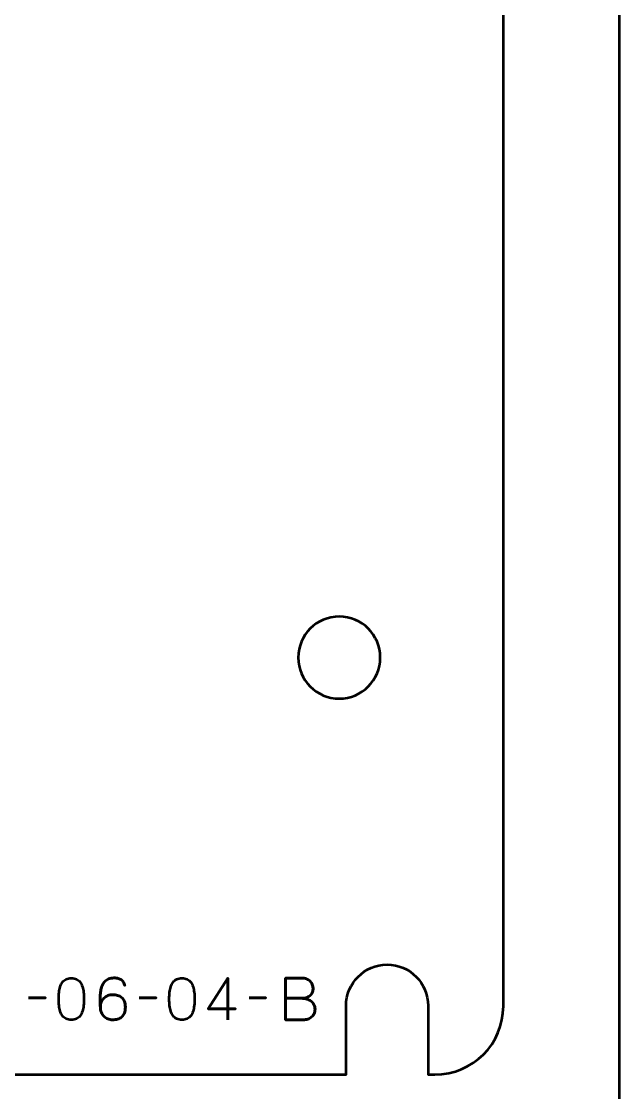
# Model space of a CAD drawing. Header units: centimetres. Extents: x -21 to 0, y -29.7 to 0.
# Drawn here: x -4.37 to 0, y -24.33 to -16.5 of the extents above; entities that cross this region are included whole.
import ezdxf

# ---------------------------------------------------------------- set-up
doc = ezdxf.new("R2010")
doc.units = ezdxf.units.CM
doc.header["$MEASUREMENT"] = 0
doc.layers.add('Layer 1', color=7, linetype='Continuous')

msp = doc.modelspace()

# ---------------------------------------------------------------- linework, layer by layer
at = {"layer": 'Layer 1', "color": 1, "lineweight": 53}
msp.add_open_spline([(-21.00003, -29.19995), (-21.00003, -29.19995), (-21.00003, -5.29992), (-21.00003, -5.29992), (-21.00003, -5.29992), (-21.00003, -5.21709), (-20.93286, -5.14992), (-20.85003, -5.14992), (-20.85003, -5.14992), (-20.7672, -5.14992), (-20.70003, -5.08275), (-20.70003, -4.99992), (-20.70003, -4.99992), (-20.70003, -4.91709), (-20.7672, -4.84992), (-20.85003, -4.84992), (-20.85003, -4.84992), (-20.93286, -4.84992), (-21.00003, -4.78275), (-21.00003, -4.69992), (-21.00003, -4.69992), (-21.00003, -4.61709), (-20.93286, -4.54992), (-20.85003, -4.54992), (-20.85003, -4.54992), (-20.7672, -4.54992), (-20.70003, -4.48275), (-20.70003, -4.39992), (-20.70003, -4.39992), (-20.70003, -4.31709), (-20.7672, -4.24992), (-20.85003, -4.24992), (-20.85003, -4.24992), (-20.93286, -4.24992), (-21.00003, -4.18275), (-21.00003, -4.09992), (-21.00003, -4.09992), (-21.00003, -4.01709), (-20.93286, -3.94992), (-20.85003, -3.94992), (-20.85003, -3.94992), (-20.7672, -3.94992), (-20.70003, -3.88275), (-20.70003, -3.79992), (-20.70003, -3.79992), (-20.70003, -3.71709), (-20.7672, -3.64992), (-20.85003, -3.64992), (-20.85003, -3.64992), (-20.93286, -3.64992), (-21.00003, -3.58275), (-21.00003, -3.49992), (-21.00003, -3.49992), (-21.00003, -3.41709), (-20.93286, -3.34992), (-20.85003, -3.34992), (-20.85003, -3.34992), (-20.7672, -3.34992), (-20.70003, -3.28275), (-20.70003, -3.19992), (-20.70003, -3.19992), (-20.70003, -3.11709), (-20.7672, -3.04992), (-20.85003, -3.04992), (-20.85003, -3.04992), (-20.93286, -3.04992), (-21.00003, -2.98275), (-21.00003, -2.89992), (-21.00003, -2.89992), (-21.00003, -2.81709), (-20.93286, -2.74992), (-20.85003, -2.74992), (-20.85003, -2.74992), (-20.7672, -2.74992), (-20.70003, -2.68275), (-20.70003, -2.59992), (-20.70003, -2.59992), (-20.70003, -2.51709), (-20.7672, -2.44992), (-20.85003, -2.44992), (-20.85003, -2.44992), (-20.93286, -2.44992), (-21.00003, -2.38275), (-21.00003, -2.29992), (-21.00003, -2.29992), (-21.00003, -2.21709), (-20.93286, -2.14992), (-20.85003, -2.14992), (-20.85003, -2.14992), (-20.7672, -2.14992), (-20.70003, -2.08275), (-20.70003, -1.99992), (-20.70003, -1.99992), (-20.70003, -1.91709), (-20.7672, -1.84992), (-20.85003, -1.84992), (-20.85003, -1.84992), (-20.93286, -1.84992), (-21.00003, -1.78275), (-21.00003, -1.69992), (-21.00003, -1.69992), (-21.00003, -1.61709), (-20.93286, -1.54992), (-20.85003, -1.54992), (-20.85003, -1.54992), (-20.7672, -1.54992), (-20.70003, -1.48275), (-20.70003, -1.39992), (-20.70003, -1.39992), (-20.70003, -1.31709), (-20.7672, -1.24992), (-20.85003, -1.24992), (-20.85003, -1.24992), (-20.93286, -1.24992), (-21.00003, -1.18275), (-21.00003, -1.09992), (-21.00003, -1.09992), (-21.00003, -1.09992), (-21.00003, -0.49992), (-21.00003, -0.49992), (-21.00003, -0.49992), (-21.00003, -0.22295), (-20.77694, 0.00004), (-20.49994, 0.00004), (-20.49994, 0.00004), (-20.49994, 0.00004), (-0.50008, 0.00004), (-0.50008, 0.00004), (-0.50008, 0.00004), (-0.22294, 0.00004), (0.00002, -0.22295), (0.00002, -0.49992), (0.00002, -0.49992), (0.00002, -0.49992), (0.00002, -29.19995), (0.00002, -29.19995), (0.00002, -29.19995), (0.00002, -29.47695), (-0.22294, -29.70004), (-0.50008, -29.70004), (-0.50008, -29.70004), (-0.50008, -29.70004), (-20.49994, -29.70004), (-20.49994, -29.70004), (-20.49994, -29.70004), (-20.77694, -29.70004), (-21.00003, -29.47695), (-21.00003, -29.19995)], degree=3, knots=[0, 0, 0, 0, 0.027027, 0.027027, 0.027027, 0.027027, 0.0540541, 0.0540541, 0.0540541, 0.0540541, 0.0810811, 0.0810811, 0.0810811, 0.0810811, 0.1081081, 0.1081081, 0.1081081, 0.1081081, 0.1351351, 0.1351351, 0.1351351, 0.1351351, 0.1621622, 0.1621622, 0.1621622, 0.1621622, 0.1891892, 0.1891892, 0.1891892, 0.1891892, 0.2162162, 0.2162162, 0.2162162, 0.2162162, 0.2432432, 0.2432432, 0.2432432, 0.2432432, 0.2702703, 0.2702703, 0.2702703, 0.2702703, 0.2972973, 0.2972973, 0.2972973, 0.2972973, 0.3243243, 0.3243243, 0.3243243, 0.3243243, 0.3513514, 0.3513514, 0.3513514, 0.3513514, 0.3783784, 0.3783784, 0.3783784, 0.3783784, 0.4054054, 0.4054054, 0.4054054, 0.4054054, 0.4324324, 0.4324324, 0.4324324, 0.4324324, 0.4594595, 0.4594595, 0.4594595, 0.4594595, 0.4864865, 0.4864865, 0.4864865, 0.4864865, 0.5135135, 0.5135135, 0.5135135, 0.5135135, 0.5405405, 0.5405405, 0.5405405, 0.5405405, 0.5675676, 0.5675676, 0.5675676, 0.5675676, 0.5945946, 0.5945946, 0.5945946, 0.5945946, 0.6216216, 0.6216216, 0.6216216, 0.6216216, 0.6486486, 0.6486486, 0.6486486, 0.6486486, 0.6756757, 0.6756757, 0.6756757, 0.6756757, 0.7027027, 0.7027027, 0.7027027, 0.7027027, 0.7297297, 0.7297297, 0.7297297, 0.7297297, 0.7567568, 0.7567568, 0.7567568, 0.7567568, 0.7837838, 0.7837838, 0.7837838, 0.7837838, 0.8108108, 0.8108108, 0.8108108, 0.8108108, 0.8378378, 0.8378378, 0.8378378, 0.8378378, 0.8648649, 0.8648649, 0.8648649, 0.8648649, 0.8918919, 0.8918919, 0.8918919, 0.8918919, 0.9189189, 0.9189189, 0.9189189, 0.9189189, 0.9459459, 0.9459459, 0.9459459, 0.9459459, 0.972973, 0.972973, 0.972973, 0.972973, 1, 1, 1, 1], dxfattribs=at)
at = {"layer": 'Layer 1', "color": 3, "lineweight": 53}
msp.add_open_spline([(-8.15, -15.60004), (-8.15, -15.60004), (-8.15, -13.39994), (-8.15, -13.39994), (-8.15, -13.39994), (-8.15, -13.12295), (-7.92691, -12.89999), (-7.64991, -12.89999), (-7.64991, -12.89999), (-7.64991, -12.89999), (-1.34994, -12.89999), (-1.34994, -12.89999), (-1.34994, -12.89999), (-1.07297, -12.89999), (-0.84998, -13.12295), (-0.84998, -13.39994), (-0.84998, -13.39994), (-0.84998, -13.39994), (-0.84998, -23.69991), (-0.84998, -23.69991), (-0.84998, -23.69991), (-0.84998, -23.97691), (-1.07297, -24.20001), (-1.34994, -24.20001), (-1.34994, -24.20001), (-1.34994, -24.20001), (-1.39997, -24.20001), (-1.39997, -24.20001), (-1.39997, -24.20001), (-1.39997, -24.20001), (-1.39997, -23.69634), (-1.39997, -23.69634), (-1.39997, -23.69634), (-1.39997, -23.53069), (-1.53432, -23.39634), (-1.69998, -23.39634), (-1.69998, -23.39634), (-1.86563, -23.39634), (-1.99997, -23.53069), (-1.99997, -23.69634), (-1.99997, -23.69634), (-1.99997, -23.69634), (-1.99997, -24.20001), (-1.99997, -24.20001), (-1.99997, -24.20001), (-1.99997, -24.20001), (-7.00001, -24.20001), (-7.00001, -24.20001), (-7.00001, -24.20001), (-7.00001, -24.20001), (-7.00001, -23.70382), (-7.00001, -23.70382), (-7.00001, -23.70382), (-7.00001, -23.53817), (-7.13436, -23.40382), (-7.30002, -23.40382), (-7.30002, -23.40382), (-7.46567, -23.40382), (-7.60001, -23.53817), (-7.60001, -23.70382), (-7.60001, -23.70382), (-7.60001, -23.70382), (-7.60001, -24.20001), (-7.60001, -24.20001), (-7.60001, -24.20001), (-7.60001, -24.20001), (-7.64991, -24.20001), (-7.64991, -24.20001), (-7.64991, -24.20001), (-7.92691, -24.20001), (-8.15, -23.97691), (-8.15, -23.69991), (-8.15, -23.69991), (-8.15, -23.69991), (-8.15, -17.00004), (-8.15, -17.00004), (-8.15, -17.00004), (-8.15, -17.00004), (-8.15, -15.60004), (-8.15, -15.60004)], degree=3, knots=[0, 0, 0, 0, 0.05, 0.05, 0.05, 0.05, 0.1, 0.1, 0.1, 0.1, 0.15, 0.15, 0.15, 0.15, 0.2, 0.2, 0.2, 0.2, 0.25, 0.25, 0.25, 0.25, 0.3, 0.3, 0.3, 0.3, 0.35, 0.35, 0.35, 0.35, 0.4, 0.4, 0.4, 0.4, 0.45, 0.45, 0.45, 0.45, 0.5, 0.5, 0.5, 0.5, 0.55, 0.55, 0.55, 0.55, 0.6, 0.6, 0.6, 0.6, 0.65, 0.65, 0.65, 0.65, 0.7, 0.7, 0.7, 0.7, 0.75, 0.75, 0.75, 0.75, 0.8, 0.8, 0.8, 0.8, 0.85, 0.85, 0.85, 0.85, 0.9, 0.9, 0.9, 0.9, 0.95, 0.95, 0.95, 0.95, 1, 1, 1, 1], dxfattribs=at)
at = {"layer": 'Layer 1', "lineweight": 53}
msp.add_open_spline([(-1.74999, -21.15), (-1.74999, -21.31566), (-1.88433, -21.45), (-2.04999, -21.45), (-2.04999, -21.45), (-2.21565, -21.45), (-2.34999, -21.31566), (-2.34999, -21.15), (-2.34999, -21.15), (-2.34999, -20.98434), (-2.21565, -20.85), (-2.04999, -20.85), (-2.04999, -20.85), (-1.88433, -20.85), (-1.74999, -20.98434), (-1.74999, -21.15)], degree=3, knots=[0, 0, 0, 0, 0.25, 0.25, 0.25, 0.25, 0.5, 0.5, 0.5, 0.5, 0.75, 0.75, 0.75, 0.75, 1, 1, 1, 1], dxfattribs=at)
at = {"layer": 'Layer 1', "color": 5, "lineweight": 53}
for points, knots in [([(-4.00977, -23.79968), (-3.99496, -23.79961), (-3.98219, -23.797), (-3.97153, -23.79192), (-3.97153, -23.79192), (-3.96095, -23.78684), (-3.95213, -23.77957), (-3.94508, -23.77033), (-3.94508, -23.77033), (-3.93809, -23.76102), (-3.93259, -23.75001), (-3.9285, -23.73731), (-3.9285, -23.73731), (-3.92447, -23.72461), (-3.92158, -23.71071), (-3.91996, -23.69547), (-3.91996, -23.69547), (-3.91826, -23.68023), (-3.91742, -23.66421), (-3.91749, -23.64728), (-3.91749, -23.64728), (-3.91742, -23.63042), (-3.91826, -23.6144), (-3.91996, -23.59923), (-3.91996, -23.59923), (-3.92158, -23.58406), (-3.92447, -23.57009), (-3.9285, -23.55739), (-3.9285, -23.55739), (-3.93259, -23.54476), (-3.93809, -23.53376), (-3.94508, -23.52437), (-3.94508, -23.52437), (-3.95213, -23.51506), (-3.96095, -23.50779), (-3.97153, -23.50271), (-3.97153, -23.50271), (-3.98219, -23.49756), (-3.99496, -23.49495), (-4.00977, -23.49488), (-4.00977, -23.49488), (-4.02459, -23.49495), (-4.03736, -23.49756), (-4.04802, -23.50271), (-4.04802, -23.50271), (-4.0586, -23.50779), (-4.06742, -23.51506), (-4.07447, -23.52437), (-4.07447, -23.52437), (-4.08146, -23.53376), (-4.08696, -23.54476), (-4.09105, -23.55739), (-4.09105, -23.55739), (-4.09508, -23.57009), (-4.09797, -23.58406), (-4.09959, -23.59923), (-4.09959, -23.59923), (-4.10128, -23.6144), (-4.10213, -23.63042), (-4.10206, -23.64728), (-4.10206, -23.64728), (-4.10213, -23.66421), (-4.10128, -23.68023), (-4.09959, -23.69547), (-4.09959, -23.69547), (-4.09797, -23.71071), (-4.09508, -23.72461), (-4.09105, -23.73731), (-4.09105, -23.73731), (-4.08696, -23.75001), (-4.08146, -23.76102), (-4.07447, -23.77033), (-4.07447, -23.77033), (-4.06742, -23.77957), (-4.0586, -23.78684), (-4.04802, -23.79192), (-4.04802, -23.79192), (-4.03736, -23.797), (-4.02459, -23.79961), (-4.00977, -23.79968)], [0, 0, 0, 0, 0.05, 0.05, 0.05, 0.05, 0.1, 0.1, 0.1, 0.1, 0.15, 0.15, 0.15, 0.15, 0.2, 0.2, 0.2, 0.2, 0.25, 0.25, 0.25, 0.25, 0.3, 0.3, 0.3, 0.3, 0.35, 0.35, 0.35, 0.35, 0.4, 0.4, 0.4, 0.4, 0.45, 0.45, 0.45, 0.45, 0.5, 0.5, 0.5, 0.5, 0.55, 0.55, 0.55, 0.55, 0.6, 0.6, 0.6, 0.6, 0.65, 0.65, 0.65, 0.65, 0.7, 0.7, 0.7, 0.7, 0.75, 0.75, 0.75, 0.75, 0.8, 0.8, 0.8, 0.8, 0.85, 0.85, 0.85, 0.85, 0.9, 0.9, 0.9, 0.9, 0.95, 0.95, 0.95, 0.95, 1, 1, 1, 1]), ([(-4.00977, -23.79968), (-3.99496, -23.79961), (-3.98219, -23.797), (-3.97153, -23.79192), (-3.97153, -23.79192), (-3.96095, -23.78684), (-3.95213, -23.77957), (-3.94508, -23.77033), (-3.94508, -23.77033), (-3.93809, -23.76102), (-3.93259, -23.75001), (-3.9285, -23.73731), (-3.9285, -23.73731), (-3.92447, -23.72461), (-3.92158, -23.71071), (-3.91996, -23.69547), (-3.91996, -23.69547), (-3.91826, -23.68023), (-3.91742, -23.66421), (-3.91749, -23.64728), (-3.91749, -23.64728), (-3.91742, -23.63042), (-3.91826, -23.6144), (-3.91996, -23.59923), (-3.91996, -23.59923), (-3.92158, -23.58406), (-3.92447, -23.57009), (-3.9285, -23.55739), (-3.9285, -23.55739), (-3.93259, -23.54476), (-3.93809, -23.53376), (-3.94508, -23.52437), (-3.94508, -23.52437), (-3.95213, -23.51506), (-3.96095, -23.50779), (-3.97153, -23.50271), (-3.97153, -23.50271), (-3.98219, -23.49756), (-3.99496, -23.49495), (-4.00977, -23.49488), (-4.00977, -23.49488), (-4.02459, -23.49495), (-4.03736, -23.49756), (-4.04802, -23.50271), (-4.04802, -23.50271), (-4.0586, -23.50779), (-4.06742, -23.51506), (-4.07447, -23.52437), (-4.07447, -23.52437), (-4.08146, -23.53376), (-4.08696, -23.54476), (-4.09105, -23.55739), (-4.09105, -23.55739), (-4.09508, -23.57009), (-4.09797, -23.58406), (-4.09959, -23.59923), (-4.09959, -23.59923), (-4.10128, -23.6144), (-4.10213, -23.63042), (-4.10206, -23.64728), (-4.10206, -23.64728), (-4.10213, -23.66421), (-4.10128, -23.68023), (-4.09959, -23.69547), (-4.09959, -23.69547), (-4.09797, -23.71071), (-4.09508, -23.72461), (-4.09105, -23.73731), (-4.09105, -23.73731), (-4.08696, -23.75001), (-4.08146, -23.76102), (-4.07447, -23.77033), (-4.07447, -23.77033), (-4.06742, -23.77957), (-4.0586, -23.78684), (-4.04802, -23.79192), (-4.04802, -23.79192), (-4.03736, -23.797), (-4.02459, -23.79961), (-4.00977, -23.79968)], [0, 0, 0, 0, 0.05, 0.05, 0.05, 0.05, 0.1, 0.1, 0.1, 0.1, 0.15, 0.15, 0.15, 0.15, 0.2, 0.2, 0.2, 0.2, 0.25, 0.25, 0.25, 0.25, 0.3, 0.3, 0.3, 0.3, 0.35, 0.35, 0.35, 0.35, 0.4, 0.4, 0.4, 0.4, 0.45, 0.45, 0.45, 0.45, 0.5, 0.5, 0.5, 0.5, 0.55, 0.55, 0.55, 0.55, 0.6, 0.6, 0.6, 0.6, 0.65, 0.65, 0.65, 0.65, 0.7, 0.7, 0.7, 0.7, 0.75, 0.75, 0.75, 0.75, 0.8, 0.8, 0.8, 0.8, 0.85, 0.85, 0.85, 0.85, 0.9, 0.9, 0.9, 0.9, 0.95, 0.95, 0.95, 0.95, 1, 1, 1, 1]), ([(-3.79726, -23.70782), (-3.79719, -23.69399), (-3.79494, -23.6815), (-3.79042, -23.67021), (-3.79042, -23.67021), (-3.78598, -23.65899), (-3.7797, -23.64933), (-3.77158, -23.64121), (-3.77158, -23.64121), (-3.76354, -23.63317), (-3.75401, -23.62696), (-3.74315, -23.62259), (-3.74315, -23.62259), (-3.73228, -23.61821), (-3.72036, -23.61603), (-3.70752, -23.61595), (-3.70752, -23.61595), (-3.69461, -23.61588), (-3.68254, -23.61751), (-3.67132, -23.62075), (-3.67132, -23.62075), (-3.6601, -23.62393), (-3.6503, -23.62915), (-3.64176, -23.63635), (-3.64176, -23.63635), (-3.63322, -23.64347), (-3.62652, -23.65293), (-3.62172, -23.66471), (-3.62172, -23.66471), (-3.61693, -23.67649), (-3.61446, -23.69081), (-3.61439, -23.70782), (-3.61439, -23.70782), (-3.61446, -23.72482), (-3.61693, -23.73914), (-3.62172, -23.75093), (-3.62172, -23.75093), (-3.62652, -23.76271), (-3.63322, -23.77216), (-3.64176, -23.77929), (-3.64176, -23.77929), (-3.6503, -23.78649), (-3.6601, -23.79171), (-3.67132, -23.79488), (-3.67132, -23.79488), (-3.68254, -23.79813), (-3.69461, -23.79975), (-3.70752, -23.79968), (-3.70752, -23.79968), (-3.72036, -23.79961), (-3.73214, -23.79742), (-3.74294, -23.79305), (-3.74294, -23.79305), (-3.75366, -23.78867), (-3.76297, -23.78246), (-3.77095, -23.77435), (-3.77095, -23.77435), (-3.77892, -23.76631), (-3.7852, -23.75664), (-3.78971, -23.74535), (-3.78971, -23.74535), (-3.7943, -23.73413), (-3.79677, -23.72165), (-3.79726, -23.70782), (-3.79726, -23.70782), (-3.79755, -23.70083), (-3.7979, -23.69251), (-3.79839, -23.68284), (-3.79839, -23.68284), (-3.79889, -23.6731), (-3.79917, -23.66252), (-3.79924, -23.65116), (-3.79924, -23.65116), (-3.79931, -23.63973), (-3.79896, -23.62795), (-3.79804, -23.61588), (-3.79804, -23.61588), (-3.79719, -23.60375), (-3.7955, -23.59182), (-3.79303, -23.58004), (-3.79303, -23.58004), (-3.79056, -23.56833), (-3.78703, -23.55725), (-3.78238, -23.54688), (-3.78238, -23.54688), (-3.77772, -23.53651), (-3.77172, -23.52734), (-3.76431, -23.51936), (-3.76431, -23.51936), (-3.75684, -23.51139), (-3.74773, -23.50511), (-3.73694, -23.50053), (-3.73694, -23.50053), (-3.72614, -23.49601), (-3.71337, -23.49368), (-3.69863, -23.49361), (-3.69863, -23.49361), (-3.68579, -23.49368), (-3.67492, -23.49495), (-3.66589, -23.49742), (-3.66589, -23.49742), (-3.65686, -23.49989), (-3.64945, -23.50321), (-3.64352, -23.5073), (-3.64352, -23.5073), (-3.63767, -23.51146), (-3.63301, -23.51598), (-3.62963, -23.52099), (-3.62963, -23.52099), (-3.62624, -23.52593), (-3.6237, -23.53094), (-3.62215, -23.53595), (-3.62215, -23.53595), (-3.62052, -23.54095), (-3.61947, -23.54561), (-3.61904, -23.54992), (-3.61904, -23.54992), (-3.61947, -23.54561), (-3.62052, -23.54095), (-3.62215, -23.53595), (-3.62215, -23.53595), (-3.6237, -23.53094), (-3.62624, -23.52593), (-3.62963, -23.52099), (-3.62963, -23.52099), (-3.63301, -23.51598), (-3.63767, -23.51146), (-3.64352, -23.5073), (-3.64352, -23.5073), (-3.64945, -23.50321), (-3.65686, -23.49989), (-3.66589, -23.49742), (-3.66589, -23.49742), (-3.67492, -23.49495), (-3.68579, -23.49368), (-3.69863, -23.49361), (-3.69863, -23.49361), (-3.71337, -23.49368), (-3.72614, -23.49601), (-3.73694, -23.50053), (-3.73694, -23.50053), (-3.74773, -23.50511), (-3.75684, -23.51139), (-3.76431, -23.51936), (-3.76431, -23.51936), (-3.77172, -23.52734), (-3.77772, -23.53651), (-3.78238, -23.54688), (-3.78238, -23.54688), (-3.78703, -23.55725), (-3.79056, -23.56833), (-3.79303, -23.58004), (-3.79303, -23.58004), (-3.7955, -23.59182), (-3.79719, -23.60375), (-3.79804, -23.61588), (-3.79804, -23.61588), (-3.79896, -23.62795), (-3.79931, -23.63973), (-3.79924, -23.65116), (-3.79924, -23.65116), (-3.79917, -23.66252), (-3.79889, -23.6731), (-3.79839, -23.68284), (-3.79839, -23.68284), (-3.7979, -23.69251), (-3.79755, -23.70083), (-3.79726, -23.70782), (-3.79726, -23.70782), (-3.79677, -23.72165), (-3.7943, -23.73413), (-3.78971, -23.74535), (-3.78971, -23.74535), (-3.7852, -23.75664), (-3.77892, -23.76631), (-3.77095, -23.77435), (-3.77095, -23.77435), (-3.76297, -23.78246), (-3.75366, -23.78867), (-3.74294, -23.79305), (-3.74294, -23.79305), (-3.73214, -23.79742), (-3.72036, -23.79961), (-3.70752, -23.79968), (-3.70752, -23.79968), (-3.69461, -23.79975), (-3.68254, -23.79813), (-3.67132, -23.79488), (-3.67132, -23.79488), (-3.6601, -23.79171), (-3.6503, -23.78649), (-3.64176, -23.77929), (-3.64176, -23.77929), (-3.63322, -23.77216), (-3.62652, -23.76271), (-3.62172, -23.75093), (-3.62172, -23.75093), (-3.61693, -23.73914), (-3.61446, -23.72482), (-3.61439, -23.70782), (-3.61439, -23.70782), (-3.61446, -23.69081), (-3.61693, -23.67649), (-3.62172, -23.66471), (-3.62172, -23.66471), (-3.62652, -23.65293), (-3.63322, -23.64347), (-3.64176, -23.63635), (-3.64176, -23.63635), (-3.6503, -23.62915), (-3.6601, -23.62393), (-3.67132, -23.62075), (-3.67132, -23.62075), (-3.68254, -23.61751), (-3.69461, -23.61588), (-3.70752, -23.61595), (-3.70752, -23.61595), (-3.72036, -23.61603), (-3.73228, -23.61821), (-3.74315, -23.62259), (-3.74315, -23.62259), (-3.75401, -23.62696), (-3.76354, -23.63317), (-3.77158, -23.64121), (-3.77158, -23.64121), (-3.7797, -23.64933), (-3.78598, -23.65899), (-3.79042, -23.67021), (-3.79042, -23.67021), (-3.79494, -23.6815), (-3.79719, -23.69399), (-3.79726, -23.70782)], [0, 0, 0, 0, 0.0172414, 0.0172414, 0.0172414, 0.0172414, 0.0344828, 0.0344828, 0.0344828, 0.0344828, 0.0517241, 0.0517241, 0.0517241, 0.0517241, 0.0689655, 0.0689655, 0.0689655, 0.0689655, 0.0862069, 0.0862069, 0.0862069, 0.0862069, 0.1034483, 0.1034483, 0.1034483, 0.1034483, 0.1206897, 0.1206897, 0.1206897, 0.1206897, 0.137931, 0.137931, 0.137931, 0.137931, 0.1551724, 0.1551724, 0.1551724, 0.1551724, 0.1724138, 0.1724138, 0.1724138, 0.1724138, 0.1896552, 0.1896552, 0.1896552, 0.1896552, 0.2068966, 0.2068966, 0.2068966, 0.2068966, 0.2241379, 0.2241379, 0.2241379, 0.2241379, 0.2413793, 0.2413793, 0.2413793, 0.2413793, 0.2586207, 0.2586207, 0.2586207, 0.2586207, 0.2758621, 0.2758621, 0.2758621, 0.2758621, 0.2931034, 0.2931034, 0.2931034, 0.2931034, 0.3103448, 0.3103448, 0.3103448, 0.3103448, 0.3275862, 0.3275862, 0.3275862, 0.3275862, 0.3448276, 0.3448276, 0.3448276, 0.3448276, 0.362069, 0.362069, 0.362069, 0.362069, 0.3793103, 0.3793103, 0.3793103, 0.3793103, 0.3965517, 0.3965517, 0.3965517, 0.3965517, 0.4137931, 0.4137931, 0.4137931, 0.4137931, 0.4310345, 0.4310345, 0.4310345, 0.4310345, 0.4482759, 0.4482759, 0.4482759, 0.4482759, 0.4655172, 0.4655172, 0.4655172, 0.4655172, 0.4827586, 0.4827586, 0.4827586, 0.4827586, 0.5, 0.5, 0.5, 0.5, 0.5172414, 0.5172414, 0.5172414, 0.5172414, 0.5344828, 0.5344828, 0.5344828, 0.5344828, 0.5517241, 0.5517241, 0.5517241, 0.5517241, 0.5689655, 0.5689655, 0.5689655, 0.5689655, 0.5862069, 0.5862069, 0.5862069, 0.5862069, 0.6034483, 0.6034483, 0.6034483, 0.6034483, 0.6206897, 0.6206897, 0.6206897, 0.6206897, 0.637931, 0.637931, 0.637931, 0.637931, 0.6551724, 0.6551724, 0.6551724, 0.6551724, 0.6724138, 0.6724138, 0.6724138, 0.6724138, 0.6896552, 0.6896552, 0.6896552, 0.6896552, 0.7068966, 0.7068966, 0.7068966, 0.7068966, 0.7241379, 0.7241379, 0.7241379, 0.7241379, 0.7413793, 0.7413793, 0.7413793, 0.7413793, 0.7586207, 0.7586207, 0.7586207, 0.7586207, 0.7758621, 0.7758621, 0.7758621, 0.7758621, 0.7931034, 0.7931034, 0.7931034, 0.7931034, 0.8103448, 0.8103448, 0.8103448, 0.8103448, 0.8275862, 0.8275862, 0.8275862, 0.8275862, 0.8448276, 0.8448276, 0.8448276, 0.8448276, 0.862069, 0.862069, 0.862069, 0.862069, 0.8793103, 0.8793103, 0.8793103, 0.8793103, 0.8965517, 0.8965517, 0.8965517, 0.8965517, 0.9137931, 0.9137931, 0.9137931, 0.9137931, 0.9310345, 0.9310345, 0.9310345, 0.9310345, 0.9482759, 0.9482759, 0.9482759, 0.9482759, 0.9655172, 0.9655172, 0.9655172, 0.9655172, 0.9827586, 0.9827586, 0.9827586, 0.9827586, 1, 1, 1, 1]), ([(-3.20079, -23.79968), (-3.18598, -23.79961), (-3.17321, -23.797), (-3.16255, -23.79192), (-3.16255, -23.79192), (-3.15197, -23.78684), (-3.14315, -23.77957), (-3.1361, -23.77033), (-3.1361, -23.77033), (-3.12911, -23.76102), (-3.12361, -23.75001), (-3.11952, -23.73731), (-3.11952, -23.73731), (-3.11549, -23.72461), (-3.1126, -23.71071), (-3.11098, -23.69547), (-3.11098, -23.69547), (-3.10928, -23.68023), (-3.10844, -23.66421), (-3.10851, -23.64728), (-3.10851, -23.64728), (-3.10844, -23.63042), (-3.10928, -23.6144), (-3.11098, -23.59923), (-3.11098, -23.59923), (-3.1126, -23.58406), (-3.11549, -23.57009), (-3.11952, -23.55739), (-3.11952, -23.55739), (-3.12361, -23.54476), (-3.12911, -23.53376), (-3.1361, -23.52437), (-3.1361, -23.52437), (-3.14315, -23.51506), (-3.15197, -23.50779), (-3.16255, -23.50271), (-3.16255, -23.50271), (-3.17321, -23.49756), (-3.18598, -23.49495), (-3.20079, -23.49488), (-3.20079, -23.49488), (-3.21561, -23.49495), (-3.22838, -23.49756), (-3.23904, -23.50271), (-3.23904, -23.50271), (-3.24962, -23.50779), (-3.25844, -23.51506), (-3.26549, -23.52437), (-3.26549, -23.52437), (-3.27248, -23.53376), (-3.27798, -23.54476), (-3.28207, -23.55739), (-3.28207, -23.55739), (-3.2861, -23.57009), (-3.28899, -23.58406), (-3.29061, -23.59923), (-3.29061, -23.59923), (-3.2923, -23.6144), (-3.29315, -23.63042), (-3.29308, -23.64728), (-3.29308, -23.64728), (-3.29315, -23.66421), (-3.2923, -23.68023), (-3.29061, -23.69547), (-3.29061, -23.69547), (-3.28899, -23.71071), (-3.2861, -23.72461), (-3.28207, -23.73731), (-3.28207, -23.73731), (-3.27798, -23.75001), (-3.27248, -23.76102), (-3.26549, -23.77033), (-3.26549, -23.77033), (-3.25844, -23.77957), (-3.24962, -23.78684), (-3.23904, -23.79192), (-3.23904, -23.79192), (-3.22838, -23.797), (-3.21561, -23.79961), (-3.20079, -23.79968)], [0, 0, 0, 0, 0.05, 0.05, 0.05, 0.05, 0.1, 0.1, 0.1, 0.1, 0.15, 0.15, 0.15, 0.15, 0.2, 0.2, 0.2, 0.2, 0.25, 0.25, 0.25, 0.25, 0.3, 0.3, 0.3, 0.3, 0.35, 0.35, 0.35, 0.35, 0.4, 0.4, 0.4, 0.4, 0.45, 0.45, 0.45, 0.45, 0.5, 0.5, 0.5, 0.5, 0.55, 0.55, 0.55, 0.55, 0.6, 0.6, 0.6, 0.6, 0.65, 0.65, 0.65, 0.65, 0.7, 0.7, 0.7, 0.7, 0.75, 0.75, 0.75, 0.75, 0.8, 0.8, 0.8, 0.8, 0.85, 0.85, 0.85, 0.85, 0.9, 0.9, 0.9, 0.9, 0.95, 0.95, 0.95, 0.95, 1, 1, 1, 1]), ([(-3.20079, -23.79968), (-3.18598, -23.79961), (-3.17321, -23.797), (-3.16255, -23.79192), (-3.16255, -23.79192), (-3.15197, -23.78684), (-3.14315, -23.77957), (-3.1361, -23.77033), (-3.1361, -23.77033), (-3.12911, -23.76102), (-3.12361, -23.75001), (-3.11952, -23.73731), (-3.11952, -23.73731), (-3.11549, -23.72461), (-3.1126, -23.71071), (-3.11098, -23.69547), (-3.11098, -23.69547), (-3.10928, -23.68023), (-3.10844, -23.66421), (-3.10851, -23.64728), (-3.10851, -23.64728), (-3.10844, -23.63042), (-3.10928, -23.6144), (-3.11098, -23.59923), (-3.11098, -23.59923), (-3.1126, -23.58406), (-3.11549, -23.57009), (-3.11952, -23.55739), (-3.11952, -23.55739), (-3.12361, -23.54476), (-3.12911, -23.53376), (-3.1361, -23.52437), (-3.1361, -23.52437), (-3.14315, -23.51506), (-3.15197, -23.50779), (-3.16255, -23.50271), (-3.16255, -23.50271), (-3.17321, -23.49756), (-3.18598, -23.49495), (-3.20079, -23.49488), (-3.20079, -23.49488), (-3.21561, -23.49495), (-3.22838, -23.49756), (-3.23904, -23.50271), (-3.23904, -23.50271), (-3.24962, -23.50779), (-3.25844, -23.51506), (-3.26549, -23.52437), (-3.26549, -23.52437), (-3.27248, -23.53376), (-3.27798, -23.54476), (-3.28207, -23.55739), (-3.28207, -23.55739), (-3.2861, -23.57009), (-3.28899, -23.58406), (-3.29061, -23.59923), (-3.29061, -23.59923), (-3.2923, -23.6144), (-3.29315, -23.63042), (-3.29308, -23.64728), (-3.29308, -23.64728), (-3.29315, -23.66421), (-3.2923, -23.68023), (-3.29061, -23.69547), (-3.29061, -23.69547), (-3.28899, -23.71071), (-3.2861, -23.72461), (-3.28207, -23.73731), (-3.28207, -23.73731), (-3.27798, -23.75001), (-3.27248, -23.76102), (-3.26549, -23.77033), (-3.26549, -23.77033), (-3.25844, -23.77957), (-3.24962, -23.78684), (-3.23904, -23.79192), (-3.23904, -23.79192), (-3.22838, -23.797), (-3.21561, -23.79961), (-3.20079, -23.79968)], [0, 0, 0, 0, 0.05, 0.05, 0.05, 0.05, 0.1, 0.1, 0.1, 0.1, 0.15, 0.15, 0.15, 0.15, 0.2, 0.2, 0.2, 0.2, 0.25, 0.25, 0.25, 0.25, 0.3, 0.3, 0.3, 0.3, 0.35, 0.35, 0.35, 0.35, 0.4, 0.4, 0.4, 0.4, 0.45, 0.45, 0.45, 0.45, 0.5, 0.5, 0.5, 0.5, 0.55, 0.55, 0.55, 0.55, 0.6, 0.6, 0.6, 0.6, 0.65, 0.65, 0.65, 0.65, 0.7, 0.7, 0.7, 0.7, 0.75, 0.75, 0.75, 0.75, 0.8, 0.8, 0.8, 0.8, 0.85, 0.85, 0.85, 0.85, 0.9, 0.9, 0.9, 0.9, 0.95, 0.95, 0.95, 0.95, 1, 1, 1, 1]), ([(-2.86425, -23.79968), (-2.86425, -23.79968), (-2.86425, -23.49446), (-2.86425, -23.49446), (-2.86425, -23.49446), (-2.86425, -23.49446), (-3.00818, -23.7184), (-3.00818, -23.7184), (-3.00818, -23.7184), (-3.00818, -23.7184), (-2.81006, -23.7184), (-2.81006, -23.7184), (-2.81006, -23.7184), (-2.81006, -23.7184), (-3.00818, -23.7184), (-3.00818, -23.7184), (-3.00818, -23.7184), (-3.00818, -23.7184), (-2.86425, -23.49446), (-2.86425, -23.49446), (-2.86425, -23.49446), (-2.86425, -23.49446), (-2.86425, -23.79968), (-2.86425, -23.79968)], [0, 0, 0, 0, 0.1666667, 0.1666667, 0.1666667, 0.1666667, 0.3333333, 0.3333333, 0.3333333, 0.3333333, 0.5, 0.5, 0.5, 0.5, 0.6666667, 0.6666667, 0.6666667, 0.6666667, 0.8333333, 0.8333333, 0.8333333, 0.8333333, 1, 1, 1, 1]), ([(-2.44346, -23.64262), (-2.44346, -23.64262), (-2.3262, -23.64262), (-2.3262, -23.64262), (-2.3262, -23.64262), (-2.31096, -23.64255), (-2.29798, -23.64044), (-2.28704, -23.63627), (-2.28704, -23.63627), (-2.27617, -23.63218), (-2.26736, -23.62661), (-2.26051, -23.61962), (-2.26051, -23.61962), (-2.25367, -23.61264), (-2.24873, -23.60474), (-2.24562, -23.59599), (-2.24562, -23.59599), (-2.24259, -23.58731), (-2.24118, -23.57828), (-2.24153, -23.56897), (-2.24153, -23.56897), (-2.24196, -23.55965), (-2.24393, -23.55062), (-2.24746, -23.5418), (-2.24746, -23.5418), (-2.25092, -23.53298), (-2.25614, -23.52501), (-2.26298, -23.51788), (-2.26298, -23.51788), (-2.26982, -23.51076), (-2.27836, -23.50511), (-2.28873, -23.50095), (-2.28873, -23.50095), (-2.29911, -23.49672), (-2.31131, -23.49453), (-2.32535, -23.49446), (-2.32535, -23.49446), (-2.32535, -23.49446), (-2.44346, -23.49446), (-2.44346, -23.49446), (-2.44346, -23.49446), (-2.44346, -23.49446), (-2.44346, -23.79968), (-2.44346, -23.79968), (-2.44346, -23.79968), (-2.44346, -23.79968), (-2.3135, -23.79968), (-2.3135, -23.79968), (-2.3135, -23.79968), (-2.30136, -23.79968), (-2.29007, -23.79792), (-2.27963, -23.79446), (-2.27963, -23.79446), (-2.26919, -23.79093), (-2.26009, -23.78592), (-2.25219, -23.77922), (-2.25219, -23.77922), (-2.24435, -23.77259), (-2.23822, -23.76454), (-2.23384, -23.75502), (-2.23384, -23.75502), (-2.22947, -23.74549), (-2.22721, -23.7347), (-2.22714, -23.72263), (-2.22714, -23.72263), (-2.22742, -23.7105), (-2.22996, -23.69956), (-2.23483, -23.68976), (-2.23483, -23.68976), (-2.2397, -23.67995), (-2.24647, -23.67155), (-2.25522, -23.6645), (-2.25522, -23.6645), (-2.26397, -23.65751), (-2.27441, -23.65208), (-2.28641, -23.64834), (-2.28641, -23.64834), (-2.2984, -23.6446), (-2.31166, -23.6427), (-2.3262, -23.64262), (-2.3262, -23.64262), (-2.31166, -23.6427), (-2.2984, -23.6446), (-2.28641, -23.64834), (-2.28641, -23.64834), (-2.27441, -23.65208), (-2.26397, -23.65751), (-2.25522, -23.6645), (-2.25522, -23.6645), (-2.24647, -23.67155), (-2.2397, -23.67995), (-2.23483, -23.68976), (-2.23483, -23.68976), (-2.22996, -23.69956), (-2.22742, -23.7105), (-2.22714, -23.72263), (-2.22714, -23.72263), (-2.22721, -23.7347), (-2.22947, -23.74549), (-2.23384, -23.75502), (-2.23384, -23.75502), (-2.23822, -23.76454), (-2.24435, -23.77259), (-2.25219, -23.77922), (-2.25219, -23.77922), (-2.26009, -23.78592), (-2.26919, -23.79093), (-2.27963, -23.79446), (-2.27963, -23.79446), (-2.29007, -23.79792), (-2.30136, -23.79968), (-2.3135, -23.79968), (-2.3135, -23.79968), (-2.3135, -23.79968), (-2.44346, -23.79968), (-2.44346, -23.79968), (-2.44346, -23.79968), (-2.44346, -23.79968), (-2.44346, -23.49446), (-2.44346, -23.49446), (-2.44346, -23.49446), (-2.44346, -23.49446), (-2.32535, -23.49446), (-2.32535, -23.49446), (-2.32535, -23.49446), (-2.31131, -23.49453), (-2.29911, -23.49672), (-2.28873, -23.50095), (-2.28873, -23.50095), (-2.27836, -23.50511), (-2.26982, -23.51076), (-2.26298, -23.51788), (-2.26298, -23.51788), (-2.25614, -23.52501), (-2.25092, -23.53298), (-2.24746, -23.5418), (-2.24746, -23.5418), (-2.24393, -23.55062), (-2.24196, -23.55965), (-2.24153, -23.56897), (-2.24153, -23.56897), (-2.24118, -23.57828), (-2.24259, -23.58731), (-2.24562, -23.59599), (-2.24562, -23.59599), (-2.24873, -23.60474), (-2.25367, -23.61264), (-2.26051, -23.61962), (-2.26051, -23.61962), (-2.26736, -23.62661), (-2.27617, -23.63218), (-2.28704, -23.63627), (-2.28704, -23.63627), (-2.29798, -23.64044), (-2.31096, -23.64255), (-2.3262, -23.64262), (-2.3262, -23.64262), (-2.3262, -23.64262), (-2.44346, -23.64262), (-2.44346, -23.64262)], [0, 0, 0, 0, 0.025, 0.025, 0.025, 0.025, 0.05, 0.05, 0.05, 0.05, 0.075, 0.075, 0.075, 0.075, 0.1, 0.1, 0.1, 0.1, 0.125, 0.125, 0.125, 0.125, 0.15, 0.15, 0.15, 0.15, 0.175, 0.175, 0.175, 0.175, 0.2, 0.2, 0.2, 0.2, 0.225, 0.225, 0.225, 0.225, 0.25, 0.25, 0.25, 0.25, 0.275, 0.275, 0.275, 0.275, 0.3, 0.3, 0.3, 0.3, 0.325, 0.325, 0.325, 0.325, 0.35, 0.35, 0.35, 0.35, 0.375, 0.375, 0.375, 0.375, 0.4, 0.4, 0.4, 0.4, 0.425, 0.425, 0.425, 0.425, 0.45, 0.45, 0.45, 0.45, 0.475, 0.475, 0.475, 0.475, 0.5, 0.5, 0.5, 0.5, 0.525, 0.525, 0.525, 0.525, 0.55, 0.55, 0.55, 0.55, 0.575, 0.575, 0.575, 0.575, 0.6, 0.6, 0.6, 0.6, 0.625, 0.625, 0.625, 0.625, 0.65, 0.65, 0.65, 0.65, 0.675, 0.675, 0.675, 0.675, 0.7, 0.7, 0.7, 0.7, 0.725, 0.725, 0.725, 0.725, 0.75, 0.75, 0.75, 0.75, 0.775, 0.775, 0.775, 0.775, 0.8, 0.8, 0.8, 0.8, 0.825, 0.825, 0.825, 0.825, 0.85, 0.85, 0.85, 0.85, 0.875, 0.875, 0.875, 0.875, 0.9, 0.9, 0.9, 0.9, 0.925, 0.925, 0.925, 0.925, 0.95, 0.95, 0.95, 0.95, 0.975, 0.975, 0.975, 0.975, 1, 1, 1, 1]), ([(-4.32219, -23.64008), (-4.32219, -23.64008), (-4.199, -23.64008), (-4.199, -23.64008), (-4.199, -23.64008), (-4.199, -23.64008), (-4.32219, -23.64008), (-4.32219, -23.64008)], [0, 0, 0, 0, 0.5, 0.5, 0.5, 0.5, 1, 1, 1, 1]), ([(-3.51321, -23.64008), (-3.51321, -23.64008), (-3.39002, -23.64008), (-3.39002, -23.64008), (-3.39002, -23.64008), (-3.39002, -23.64008), (-3.51321, -23.64008), (-3.51321, -23.64008)], [0, 0, 0, 0, 0.5, 0.5, 0.5, 0.5, 1, 1, 1, 1]), ([(-2.70931, -23.64008), (-2.70931, -23.64008), (-2.58612, -23.64008), (-2.58612, -23.64008), (-2.58612, -23.64008), (-2.58612, -23.64008), (-2.70931, -23.64008), (-2.70931, -23.64008)], [0, 0, 0, 0, 0.5, 0.5, 0.5, 0.5, 1, 1, 1, 1])]:
    msp.add_open_spline(points, degree=3, knots=knots, dxfattribs=at)

doc.saveas('drawing.dxf')
